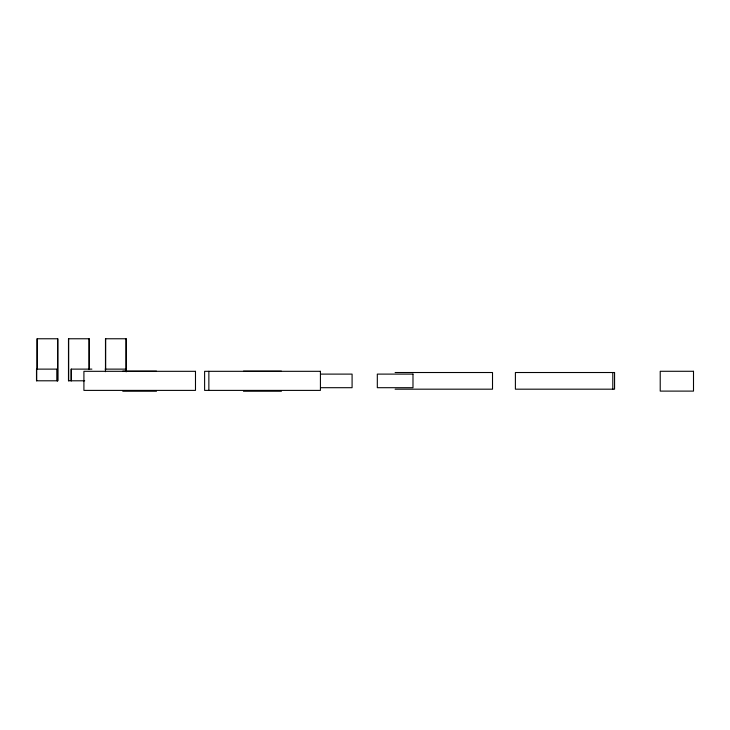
<?xml version="1.0" encoding="UTF-8"?>
<svg xmlns="http://www.w3.org/2000/svg" width="730" height="730" viewBox="0 0 730 730"><rect width="100%" height="100%" fill="white"/><g stroke="black" fill="none" stroke-linecap="round" stroke-linejoin="round"><path stroke-width="1.09" d="M91.88 369.124L71.138 369.124L71.138 380.795M105.084 369.124L125.825 369.124M122.777 371.15L156.485 371.15M243.464 371.15L281.433 371.15M395.113 372.519L492.513 372.519L492.513 389.181L395.113 389.181M320.479 374.107L352.088 374.107L352.088 387.703L320.479 387.703M84.698 380.795L68.483 380.795L68.483 338.766L89.233 338.766L89.233 369.435M122.777 391.234L156.485 391.234M243.464 391.234L281.433 391.234M612.798 372.519L612.798 389.181M208.862 371.315L208.862 390.395M126.226 371.707L126.226 338.766L105.485 338.766L105.476 371.707M126.08 338.766L126.08 371.707M105.658 338.766L105.658 369.435M89.087 338.766L89.087 369.435M71.312 369.124L71.312 380.795M68.656 338.766L68.656 380.795M57.67 338.766L57.67 380.795M57.25 380.795L57.25 369.124L36.5 369.124L36.5 380.795L57.816 380.795L57.816 338.766L37.066 338.766L37.066 369.435M57.104 369.124L57.104 380.795M37.239 338.766L37.239 369.435M36.673 369.124L36.673 380.795M693.5 371.278L660.221 371.278L660.221 391.107L693.5 391.107L693.5 371.278M195.485 371.315L83.913 371.315L83.913 390.395L195.485 390.395L195.485 371.315M320.424 371.315L204.61 371.315L204.61 390.395L320.424 390.395L320.424 371.315M614.569 372.519L515.398 372.519L515.398 389.181L614.569 389.181L614.569 372.519M412.988 374.107L377.319 374.107L377.319 387.703L412.988 387.703L412.988 374.107"/></g></svg>
